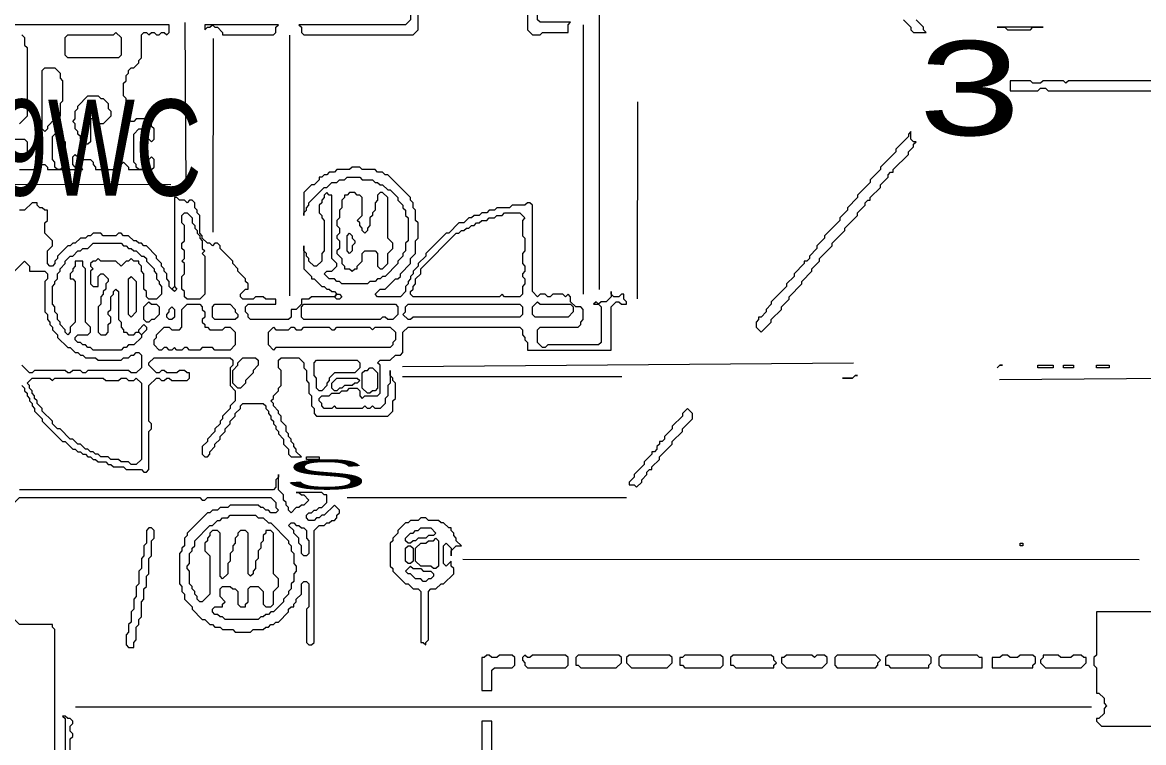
# Model space of a CAD drawing. Extents: x 25 to 4929, y 26 to 3478.
# Drawn here: x 1652.2 to 2093.6, y 2146.6 to 2429.9 of the extents above; entities that cross this region are included whole.
import ezdxf

# ---------------------------------------------------------------- set-up
doc = ezdxf.new("R2010")
doc.units = 0
for name, color, linetype, lineweight in [('OCR_TEXT', 6, 'Continuous', 0), ('TRACE_CURVE', 6, 'Continuous', 0), ('TRACE_STRAIGHT', 5, 'Continuous', 0), ('TRACE_TEXT_SYMBOL', 6, 'Continuous', 0)]:
    doc.layers.add(name, color=color, linetype=linetype, lineweight=lineweight)
doc.styles.add('wqy-unicode', font='wqy-unicode.lff')

msp = doc.modelspace()

# ---------------------------------------------------------------- linework, layer by layer
at = {"layer": 'TRACE_CURVE', "color": 6}
for points in [[(1701, 2376), (1701, 2374), (1699, 2372), (1698, 2372), (1697, 2373), (1697, 2374), (1696, 2375), (1696, 2386), (1698, 2388), (1699, 2388), (1700, 2387), (1700, 2386), (1701, 2385), (1701, 2384), (1702, 2384), (1703, 2383), (1704, 2384), (1704, 2388), (1703, 2389), (1703, 2390), (1701, 2392), (1697, 2392), (1696, 2391), (1695, 2391), (1693, 2393), (1693, 2400), (1692, 2401), (1692, 2406), (1693, 2407), (1693, 2409), (1694, 2410), (1694, 2411), (1695, 2412), (1696, 2412), (1698, 2414), (1698, 2415), (1699, 2416), (1699, 2425), (1700, 2426), (1701, 2426), (1702, 2425), (1703, 2426), (1704, 2426), (1705, 2425), (1706, 2425), (1707, 2426), (1708, 2426), (1709, 2425), (1710, 2426), (1710, 2429), (1638, 2429)], [(1999, 2431), (2002, 2428), (2002, 2427), (2003, 2426), (2008, 2426), (2007, 2427), (2007, 2428), (2004, 2431)], [(1652, 2425), (1653, 2424), (1653, 2421), (1654, 2420), (1654, 2393), (1651, 2390)], [(1648, 2384), (1653, 2384), (1654, 2383), (1654, 2378), (1653, 2377), (1653, 2376), (1652, 2375)], [(1651, 2372), (1659, 2372), (1658, 2373), (1659, 2374), (1661, 2374), (1662, 2373), (1662, 2372), (1676, 2372), (1675, 2373), (1673, 2373), (1672, 2374), (1672, 2377), (1673, 2378), (1674, 2377), (1675, 2377), (1676, 2376), (1679, 2376), (1680, 2375), (1680, 2374), (1681, 2373), (1681, 2372), (1684, 2372), (1685, 2373), (1686, 2372), (1690, 2372), (1690, 2373), (1692, 2375), (1694, 2373), (1694, 2372), (1703, 2372), (1704, 2373), (1704, 2376), (1703, 2377), (1702, 2376), (1701, 2376)], [(1794, 2371), (1792, 2371), (1791, 2372), (1786, 2372), (1785, 2373), (1782, 2373), (1781, 2372), (1776, 2372), (1775, 2371), (1773, 2371), (1772, 2370), (1771, 2370), (1770, 2369), (1769, 2369), (1769, 2368), (1767, 2366), (1766, 2366), (1763, 2363), (1763, 2354), (1763, 2355), (1764, 2356), (1764, 2357), (1765, 2358), (1765, 2359), (1771, 2365), (1772, 2365), (1774, 2367), (1776, 2367), (1777, 2368), (1779, 2368), (1780, 2369), (1785, 2369), (1786, 2368), (1790, 2368), (1791, 2367), (1792, 2367), (1793, 2366), (1794, 2366), (1796, 2364), (1797, 2364), (1800, 2361), (1800, 2360), (1802, 2358), (1802, 2357), (1803, 2356), (1803, 2354), (1804, 2353), (1804, 2344), (1803, 2343), (1803, 2340), (1802, 2339), (1802, 2338), (1800, 2336), (1800, 2335), (1795, 2330), (1794, 2330), (1793, 2329), (1792, 2329), (1791, 2328), (1789, 2328), (1788, 2327), (1778, 2327), (1777, 2328), (1776, 2328)], [(1866, 2322), (1865, 2323), (1861, 2323), (1860, 2322), (1859, 2322), (1858, 2323), (1856, 2323), (1855, 2322), (1853, 2324), (1853, 2358), (1852, 2359), (1851, 2359), (1850, 2358), (1845, 2358), (1844, 2357), (1839, 2357), (1838, 2356), (1836, 2356), (1835, 2355), (1833, 2355), (1832, 2354), (1830, 2354), (1829, 2353), (1828, 2353), (1826, 2351), (1824, 2351), (1820, 2347), (1819, 2347), (1811, 2339), (1811, 2338), (1808, 2335), (1808, 2334), (1806, 2332), (1806, 2331), (1805, 2330), (1805, 2329), (1804, 2328), (1804, 2327), (1803, 2326), (1803, 2324), (1801, 2322), (1792, 2322), (1791, 2323), (1793, 2325), (1795, 2325), (1799, 2329), (1800, 2329), (1801, 2330), (1801, 2331), (1805, 2335), (1805, 2337), (1807, 2339), (1807, 2344), (1808, 2345), (1808, 2351), (1807, 2352), (1807, 2356), (1806, 2357), (1806, 2359), (1805, 2360), (1805, 2361), (1796, 2370), (1795, 2370), (1794, 2371)], [(1776, 2328), (1775, 2329), (1773, 2329), (1771, 2331), (1772, 2332), (1774, 2332), (1776, 2334), (1776, 2335), (1774, 2337), (1774, 2362), (1773, 2362), (1772, 2363), (1771, 2362), (1771, 2361), (1770, 2360), (1770, 2359), (1769, 2358), (1769, 2355), (1770, 2354), (1770, 2353), (1771, 2352), (1771, 2340), (1770, 2339), (1770, 2336), (1768, 2334), (1767, 2334), (1765, 2336), (1765, 2337), (1764, 2338), (1764, 2339), (1763, 2340), (1763, 2342), (1763, 2333), (1766, 2330), (1766, 2329), (1767, 2329), (1770, 2326), (1771, 2326), (1772, 2325), (1773, 2325), (1774, 2324), (1775, 2324), (1776, 2323), (1775, 2322), (1766, 2322), (1765, 2321), (1762, 2321), (1762, 2319), (1760, 2317), (1758, 2317), (1758, 2314), (1757, 2313), (1742, 2313), (1741, 2314), (1741, 2315), (1740, 2316), (1740, 2318), (1741, 2319), (1752, 2319), (1752, 2321), (1748, 2321), (1747, 2322), (1744, 2322), (1743, 2321)], [(1677, 2345), (1675, 2345), (1673, 2343), (1672, 2343), (1671, 2342), (1670, 2342), (1666, 2338), (1666, 2337), (1665, 2336), (1665, 2335), (1664, 2334), (1663, 2334), (1662, 2335), (1662, 2340), (1664, 2342), (1664, 2344), (1661, 2347), (1661, 2351), (1662, 2352), (1662, 2356), (1661, 2356), (1660, 2357), (1659, 2357), (1658, 2358), (1658, 2359), (1656, 2359), (1653, 2356), (1651, 2356)], [(1743, 2321), (1739, 2321), (1738, 2322), (1738, 2323), (1740, 2325), (1741, 2325), (1741, 2327), (1740, 2328), (1740, 2329), (1737, 2332), (1737, 2333), (1735, 2335), (1735, 2336), (1730, 2341), (1730, 2342), (1729, 2343), (1728, 2343), (1727, 2342), (1726, 2343), (1725, 2343), (1723, 2345), (1723, 2346), (1722, 2347), (1722, 2354), (1721, 2355), (1721, 2356), (1720, 2357), (1720, 2359), (1719, 2360), (1718, 2360), (1717, 2359), (1716, 2360), (1714, 2360), (1713, 2361), (1712, 2361), (1712, 2326), (1711, 2325), (1710, 2326), (1710, 2328), (1709, 2329), (1709, 2331), (1708, 2332), (1708, 2333), (1707, 2334), (1707, 2335), (1705, 2337), (1705, 2338), (1701, 2342), (1700, 2342), (1699, 2343), (1698, 2343), (1697, 2344), (1696, 2344), (1694, 2346), (1692, 2346), (1691, 2347), (1690, 2347), (1689, 2346), (1684, 2346), (1683, 2347), (1680, 2347), (1679, 2346), (1678, 2346), (1677, 2345)], [(1665, 2316), (1665, 2318), (1664, 2319), (1664, 2326), (1665, 2327), (1665, 2328), (1666, 2329), (1666, 2331), (1667, 2332), (1667, 2333), (1669, 2335), (1669, 2336), (1671, 2338), (1672, 2338), (1674, 2340), (1675, 2340), (1676, 2341), (1678, 2341), (1680, 2343)], [(1680, 2343), (1691, 2343), (1692, 2342), (1693, 2342), (1694, 2341), (1695, 2341), (1696, 2340), (1697, 2340), (1699, 2338), (1700, 2338), (1701, 2337), (1701, 2336), (1704, 2333), (1704, 2332), (1705, 2331), (1705, 2329), (1706, 2328), (1706, 2327), (1707, 2326), (1707, 2323), (1705, 2321), (1702, 2321), (1701, 2322), (1701, 2324), (1700, 2325), (1700, 2331), (1699, 2332), (1699, 2334), (1698, 2335), (1698, 2336), (1696, 2336), (1695, 2337), (1694, 2336), (1693, 2336), (1691, 2334), (1689, 2336), (1683, 2336), (1682, 2337), (1681, 2336), (1680, 2336), (1679, 2335), (1679, 2334), (1680, 2333), (1679, 2332), (1679, 2327), (1680, 2326), (1682, 2326), (1682, 2330), (1683, 2331), (1684, 2331), (1686, 2329), (1686, 2328), (1685, 2327), (1685, 2325), (1684, 2324), (1684, 2323), (1683, 2322), (1683, 2319), (1682, 2318), (1682, 2308), (1683, 2307), (1685, 2307), (1686, 2308), (1686, 2311)], [(1649, 2332), (1653, 2336), (1655, 2334), (1655, 2332), (1661, 2332), (1662, 2331), (1662, 2329), (1661, 2328), (1661, 2316), (1662, 2315), (1662, 2313), (1663, 2312), (1663, 2311), (1664, 2310), (1664, 2309), (1666, 2307), (1666, 2306), (1670, 2302), (1671, 2302), (1673, 2300), (1674, 2300), (1675, 2299), (1676, 2299), (1677, 2298), (1681, 2298), (1682, 2297), (1691, 2297), (1692, 2298), (1694, 2298), (1695, 2299), (1696, 2299), (1697, 2300), (1698, 2300), (1699, 2299), (1699, 2294), (1697, 2292), (1695, 2292), (1694, 2293), (1678, 2293), (1677, 2292), (1676, 2292), (1675, 2293), (1672, 2293), (1671, 2292), (1670, 2292), (1669, 2293), (1657, 2293), (1656, 2292), (1655, 2292), (1652, 2295)], [(1686, 2311), (1687, 2312), (1687, 2314), (1686, 2315), (1686, 2316), (1687, 2317), (1687, 2322), (1688, 2323), (1688, 2324), (1689, 2325), (1690, 2324), (1690, 2313), (1691, 2312), (1691, 2310), (1692, 2309), (1692, 2308), (1693, 2308), (1694, 2307), (1696, 2307), (1697, 2308), (1698, 2308), (1699, 2307), (1699, 2306), (1696, 2303), (1694, 2303), (1693, 2302), (1692, 2302), (1691, 2301), (1680, 2301), (1679, 2302), (1678, 2302), (1677, 2303), (1676, 2303), (1675, 2304), (1674, 2304), (1673, 2305), (1673, 2306), (1674, 2307), (1678, 2307), (1679, 2308), (1679, 2310), (1677, 2312), (1677, 2333), (1676, 2334), (1676, 2336), (1673, 2336), (1673, 2334), (1672, 2333), (1672, 2332), (1671, 2331), (1671, 2329), (1672, 2329), (1673, 2328), (1673, 2312), (1671, 2310), (1671, 2308), (1670, 2307), (1669, 2308), (1669, 2309), (1667, 2311), (1667, 2312), (1666, 2313), (1666, 2315), (1665, 2316)], [(1784, 2286), (1785, 2285), (1785, 2283), (1786, 2282), (1787, 2283), (1792, 2283), (1793, 2284), (1793, 2295), (1792, 2296), (1793, 2297), (1797, 2297), (1799, 2299), (1801, 2299), (1802, 2300), (1802, 2308), (1804, 2310), (1848, 2310), (1849, 2309), (1849, 2307), (1850, 2306), (1850, 2305), (1851, 2304), (1851, 2301), (1884, 2301), (1884, 2318), (1886, 2320), (1887, 2320), (1888, 2319), (1890, 2319), (1890, 2320), (1889, 2321), (1889, 2323), (1888, 2323), (1887, 2322), (1885, 2322), (1884, 2323), (1884, 2324), (1884, 2322), (1882, 2320), (1880, 2320), (1879, 2319), (1878, 2320), (1877, 2319), (1879, 2319), (1880, 2318), (1880, 2304), (1879, 2303), (1859, 2303), (1858, 2302), (1857, 2302), (1855, 2304), (1855, 2309), (1856, 2310), (1871, 2310), (1872, 2311), (1872, 2312), (1873, 2313), (1873, 2317), (1872, 2318), (1870, 2318), (1868, 2320), (1868, 2322), (1867, 2323), (1866, 2322)], [(1654, 2284), (1654, 2283), (1655, 2282), (1655, 2281), (1656, 2280), (1656, 2279), (1657, 2278), (1657, 2277), (1660, 2274), (1660, 2273), (1668, 2265), (1669, 2265), (1672, 2262), (1673, 2262), (1674, 2261), (1675, 2261), (1676, 2260), (1677, 2260), (1678, 2259), (1679, 2259), (1680, 2258), (1681, 2258), (1682, 2257), (1685, 2257), (1686, 2256), (1687, 2256), (1688, 2255), (1692, 2255), (1693, 2254), (1699, 2254), (1700, 2253), (1701, 2253), (1702, 2254), (1702, 2269), (1703, 2270), (1703, 2272), (1702, 2273), (1702, 2287), (1705, 2290), (1706, 2290), (1707, 2289), (1708, 2289), (1709, 2290), (1710, 2290), (1711, 2289), (1717, 2289), (1718, 2290), (1718, 2292), (1717, 2292), (1716, 2293), (1714, 2293), (1713, 2292), (1709, 2292), (1708, 2293), (1707, 2293), (1706, 2292), (1705, 2292), (1702, 2295), (1702, 2296), (1704, 2298), (1734, 2298), (1735, 2297), (1735, 2295), (1734, 2294)], [(1754, 2275), (1753, 2276), (1753, 2277), (1751, 2279), (1751, 2280), (1750, 2281), (1751, 2282), (1751, 2283), (1753, 2285), (1753, 2286), (1754, 2287), (1754, 2293), (1753, 2294), (1753, 2297), (1754, 2298), (1761, 2298), (1763, 2296), (1763, 2294), (1764, 2293), (1764, 2289), (1765, 2288), (1765, 2284), (1766, 2283), (1766, 2279), (1767, 2278), (1767, 2276), (1768, 2275), (1796, 2275), (1798, 2277), (1798, 2281), (1799, 2282), (1799, 2288), (1798, 2289), (1798, 2290), (1797, 2291), (1797, 2293), (1797, 2288), (1796, 2287), (1796, 2283), (1795, 2282), (1795, 2280), (1793, 2278), (1791, 2278), (1790, 2279), (1789, 2278), (1788, 2278), (1787, 2279), (1786, 2278), (1776, 2278), (1775, 2279), (1774, 2278), (1771, 2278), (1770, 2279), (1770, 2280), (1769, 2281), (1769, 2282), (1770, 2283), (1773, 2283), (1774, 2284), (1777, 2284), (1778, 2285), (1780, 2285), (1781, 2286), (1784, 2286)], [(1734, 2294), (1734, 2287), (1736, 2285), (1736, 2281), (1734, 2279), (1734, 2278), (1731, 2275), (1731, 2274), (1730, 2273), (1730, 2272), (1728, 2270), (1728, 2269), (1725, 2266), (1725, 2265), (1723, 2263), (1723, 2260), (1724, 2259), (1725, 2259), (1726, 2260), (1726, 2261), (1728, 2263), (1728, 2264), (1730, 2266), (1730, 2267), (1732, 2269), (1732, 2270), (1734, 2272), (1734, 2273), (1736, 2275), (1736, 2276), (1738, 2278), (1738, 2279), (1739, 2280), (1747, 2280), (1748, 2279), (1748, 2278), (1749, 2277), (1749, 2276), (1750, 2275), (1750, 2274), (1751, 2273), (1751, 2272), (1752, 2271), (1752, 2270), (1753, 2269), (1753, 2268), (1755, 2266), (1755, 2264), (1757, 2262), (1757, 2260), (1758, 2259), (1762, 2259), (1760, 2261), (1760, 2262), (1759, 2263), (1759, 2264), (1758, 2265), (1758, 2266), (1757, 2267), (1757, 2268), (1756, 2269), (1756, 2271), (1754, 2273), (1754, 2275)], [(1652, 2287), (1653, 2286), (1653, 2285), (1654, 2284)], [(1766, 2185), (1767, 2186), (1767, 2230), (1769, 2232), (1771, 2232), (1772, 2233), (1773, 2233), (1774, 2234), (1775, 2234), (1776, 2235), (1776, 2236), (1777, 2237), (1777, 2238), (1775, 2240), (1771, 2236), (1770, 2236), (1769, 2235), (1768, 2235), (1767, 2234), (1765, 2234), (1764, 2235), (1764, 2236), (1765, 2237), (1766, 2237), (1767, 2238), (1768, 2238), (1769, 2239), (1770, 2239), (1772, 2241), (1772, 2244), (1771, 2244), (1770, 2245), (1760, 2245), (1761, 2245), (1762, 2244), (1763, 2244), (1765, 2242), (1763, 2240), (1762, 2240), (1761, 2239), (1760, 2239), (1758, 2237), (1757, 2238), (1757, 2239), (1756, 2240), (1756, 2241), (1755, 2242), (1755, 2244), (1753, 2246), (1753, 2252), (1753, 2251), (1752, 2250), (1752, 2247), (1751, 2246), (1651, 2246)], [(1665, 2112), (1665, 2191), (1664, 2192), (1664, 2193), (1651, 2193), (1649, 2195), (1649, 2241), (1651, 2243), (1722, 2243), (1723, 2242), (1724, 2242), (1725, 2243), (1750, 2243), (1752, 2241), (1752, 2239), (1753, 2238)], [(1753, 2238), (1752, 2237), (1750, 2237), (1749, 2238), (1748, 2238), (1747, 2239), (1746, 2239), (1745, 2240), (1734, 2240), (1733, 2239), (1730, 2239), (1729, 2238), (1727, 2238), (1726, 2237), (1725, 2237), (1717, 2229), (1717, 2228), (1716, 2227), (1716, 2224), (1715, 2223), (1715, 2222), (1714, 2221), (1714, 2209), (1715, 2208), (1715, 2206), (1716, 2205), (1716, 2203), (1719, 2200), (1719, 2199), (1723, 2195), (1724, 2195), (1726, 2193), (1727, 2193), (1728, 2192), (1730, 2192), (1731, 2191), (1735, 2191), (1736, 2190), (1742, 2190), (1743, 2191), (1747, 2191), (1748, 2192), (1749, 2192), (1750, 2193), (1751, 2193), (1752, 2194), (1753, 2194), (1757, 2198), (1757, 2199), (1758, 2200), (1759, 2200), (1759, 2201), (1760, 2202), (1760, 2203), (1762, 2205), (1762, 2209), (1763, 2210), (1764, 2210), (1765, 2209), (1765, 2200), (1764, 2199), (1764, 2186), (1765, 2185), (1766, 2185)], [(1733, 2235), (1734, 2236), (1744, 2236), (1745, 2235), (1747, 2235), (1749, 2233), (1750, 2233), (1757, 2226), (1757, 2225), (1758, 2224), (1758, 2222), (1759, 2221), (1759, 2217), (1760, 2216), (1760, 2214), (1759, 2213), (1759, 2210), (1758, 2209), (1758, 2207), (1757, 2206), (1757, 2205), (1755, 2203), (1755, 2202), (1751, 2198), (1750, 2198), (1749, 2197), (1748, 2197), (1747, 2196), (1746, 2196), (1745, 2195), (1732, 2195), (1731, 2196), (1730, 2196), (1729, 2197), (1728, 2197), (1727, 2198), (1727, 2199), (1728, 2200), (1731, 2200), (1731, 2201), (1732, 2202), (1730, 2204), (1730, 2207), (1731, 2208), (1734, 2208), (1735, 2207), (1736, 2207), (1737, 2206), (1737, 2201), (1738, 2200), (1740, 2200), (1740, 2201), (1741, 2202), (1741, 2207), (1742, 2208), (1745, 2208), (1747, 2206), (1747, 2201), (1748, 2200), (1750, 2200), (1751, 2201), (1751, 2206), (1753, 2208), (1753, 2211)], [(1727, 2232), (1729, 2234), (1730, 2234), (1731, 2235), (1733, 2235)], [(1753, 2211), (1751, 2213), (1751, 2229), (1750, 2230), (1748, 2230), (1748, 2229), (1747, 2228), (1747, 2226), (1746, 2225), (1746, 2223), (1745, 2222), (1745, 2219), (1744, 2218), (1744, 2215), (1743, 2214), (1743, 2213), (1742, 2212), (1741, 2213), (1741, 2229), (1740, 2230), (1738, 2230), (1737, 2229), (1737, 2228), (1736, 2227), (1736, 2225), (1735, 2224), (1735, 2222), (1734, 2221), (1734, 2218), (1733, 2217), (1733, 2213), (1731, 2211), (1730, 2212), (1730, 2229), (1729, 2230), (1727, 2230), (1726, 2229), (1726, 2228), (1725, 2227), (1725, 2226), (1724, 2225), (1724, 2222), (1726, 2220), (1726, 2205), (1723, 2202), (1722, 2202), (1721, 2203), (1721, 2204), (1720, 2205), (1720, 2206), (1719, 2207), (1719, 2208), (1718, 2209), (1718, 2214), (1717, 2215), (1717, 2216), (1718, 2217), (1718, 2221), (1719, 2222), (1719, 2223), (1720, 2224), (1720, 2226), (1726, 2232), (1727, 2232)]]:
    msp.add_lwpolyline(points, dxfattribs=at)
for points in [[(1688, 2425), (1689, 2426), (1691, 2424), (1691, 2417), (1690, 2416), (1670, 2416), (1669, 2417), (1669, 2424), (1670, 2425)], [(1660, 2411), (1661, 2412), (1665, 2412), (1667, 2410), (1667, 2408), (1668, 2407), (1668, 2399), (1667, 2398), (1667, 2393), (1666, 2392), (1665, 2392), (1662, 2389), (1662, 2388), (1661, 2387), (1660, 2388)], [(1678, 2401), (1682, 2401), (1683, 2400), (1684, 2400), (1686, 2398), (1686, 2396), (1687, 2395), (1687, 2393), (1684, 2390), (1682, 2390), (1681, 2391), (1681, 2392), (1679, 2392), (1679, 2383), (1678, 2382), (1677, 2382), (1675, 2384), (1675, 2385), (1674, 2386), (1674, 2387), (1673, 2388), (1673, 2390), (1672, 2391), (1673, 2392), (1673, 2395), (1674, 2396), (1674, 2397)], [(1667, 2388), (1668, 2387), (1668, 2384), (1669, 2383), (1669, 2379), (1668, 2378), (1668, 2373), (1667, 2372), (1666, 2372), (1665, 2373), (1665, 2375), (1664, 2376), (1664, 2385)], [(1715, 2354), (1716, 2355), (1717, 2355), (1719, 2353), (1719, 2351), (1720, 2350), (1720, 2349), (1721, 2348), (1721, 2347), (1722, 2346), (1722, 2345), (1723, 2344), (1723, 2341), (1724, 2340), (1723, 2339), (1724, 2338), (1724, 2323), (1722, 2321), (1717, 2321), (1716, 2322), (1716, 2324), (1715, 2325), (1715, 2330), (1716, 2331), (1716, 2335), (1715, 2336), (1716, 2337), (1716, 2340), (1715, 2341), (1715, 2343), (1716, 2344), (1716, 2350), (1715, 2351)], [(1841, 2354), (1842, 2355), (1848, 2355), (1850, 2353), (1849, 2352), (1849, 2346), (1850, 2345), (1850, 2340), (1849, 2339), (1849, 2335), (1850, 2334), (1850, 2332), (1849, 2331), (1849, 2330), (1850, 2329), (1850, 2327), (1849, 2326), (1849, 2323), (1848, 2322), (1842, 2322), (1841, 2323), (1840, 2322), (1806, 2322), (1805, 2323), (1805, 2324), (1806, 2325), (1806, 2326), (1807, 2327), (1807, 2329), (1809, 2331), (1809, 2333), (1823, 2347), (1824, 2347), (1825, 2348), (1826, 2348), (1827, 2349), (1828, 2349), (1829, 2350), (1830, 2350), (1831, 2351), (1832, 2351), (1833, 2352), (1835, 2352), (1836, 2353), (1838, 2353), (1839, 2354)], [(1694, 2329), (1695, 2330), (1697, 2328), (1697, 2316), (1695, 2314), (1694, 2315)], [(1711, 2325), (1712, 2326), (1713, 2325), (1712, 2324)], [(1775, 2322), (1776, 2323), (1777, 2323), (1778, 2322), (1777, 2321), (1776, 2321)], [(1702, 2320), (1703, 2319), (1705, 2319), (1706, 2318), (1706, 2315), (1704, 2313), (1703, 2313), (1702, 2312), (1701, 2312), (1700, 2313), (1700, 2318)], [(1717, 2319), (1722, 2319), (1723, 2318), (1723, 2317), (1724, 2316), (1724, 2314), (1723, 2313), (1723, 2312), (1724, 2311), (1724, 2310), (1725, 2310), (1726, 2309), (1731, 2309), (1732, 2310), (1734, 2310), (1736, 2308), (1736, 2303), (1734, 2301), (1728, 2301), (1727, 2302), (1723, 2302), (1722, 2301), (1718, 2301), (1717, 2302), (1716, 2302), (1715, 2301), (1713, 2301), (1712, 2302), (1711, 2301), (1710, 2301), (1709, 2302), (1708, 2302), (1707, 2301), (1706, 2301), (1704, 2303), (1704, 2305), (1705, 2306), (1705, 2307), (1708, 2310), (1710, 2310), (1711, 2309), (1714, 2309), (1715, 2310), (1715, 2317)], [(1710, 2317), (1711, 2318), (1712, 2317), (1712, 2314), (1711, 2313), (1710, 2313), (1709, 2314), (1709, 2315), (1710, 2316)], [(1727, 2318), (1728, 2319), (1734, 2319), (1736, 2317), (1736, 2316), (1737, 2315), (1737, 2314), (1736, 2313), (1728, 2313), (1727, 2314)], [(1762, 2318), (1763, 2319), (1799, 2319), (1800, 2318), (1800, 2315), (1798, 2313), (1796, 2313), (1795, 2314), (1794, 2314), (1793, 2313), (1763, 2313), (1762, 2314)], [(1803, 2318), (1804, 2319), (1848, 2319), (1849, 2318), (1849, 2315), (1848, 2314), (1806, 2314), (1805, 2313), (1804, 2313), (1802, 2315), (1803, 2316)], [(1855, 2320), (1856, 2319), (1868, 2319), (1869, 2318), (1869, 2316), (1867, 2314), (1854, 2314), (1853, 2315), (1853, 2318)], [(1700, 2311), (1701, 2310), (1701, 2309), (1699, 2307), (1698, 2308), (1698, 2309)], [(1751, 2310), (1752, 2309), (1757, 2309), (1758, 2310), (1759, 2310), (1760, 2309), (1762, 2309), (1763, 2310), (1773, 2310), (1774, 2309), (1775, 2309), (1776, 2310), (1789, 2310), (1790, 2309), (1791, 2310), (1797, 2310), (1799, 2308), (1799, 2305), (1798, 2304), (1798, 2303), (1797, 2302), (1752, 2302), (1751, 2301), (1749, 2303), (1749, 2308)], [(1739, 2298), (1744, 2298), (1745, 2297), (1745, 2295), (1743, 2293), (1743, 2292), (1740, 2289), (1740, 2288), (1738, 2286), (1737, 2286), (1735, 2288), (1735, 2293), (1737, 2295), (1737, 2296)], [(1767, 2296), (1768, 2297), (1784, 2297), (1785, 2296), (1785, 2294), (1783, 2292), (1775, 2292), (1773, 2290), (1773, 2289), (1772, 2288), (1772, 2287), (1770, 2285), (1769, 2285), (1768, 2286), (1768, 2290), (1767, 2291)], [(1788, 2293), (1789, 2294), (1790, 2294), (1792, 2292), (1792, 2286), (1791, 2285), (1790, 2285), (1789, 2284), (1788, 2284), (1786, 2286), (1786, 2292), (1787, 2293)], [(1656, 2290), (1663, 2290), (1664, 2289), (1665, 2290), (1684, 2290), (1685, 2289), (1690, 2289), (1691, 2290), (1693, 2290), (1694, 2289), (1696, 2289), (1697, 2290), (1699, 2288), (1699, 2258), (1697, 2256), (1695, 2256), (1694, 2257), (1691, 2257), (1690, 2258), (1687, 2258), (1686, 2259), (1683, 2259), (1682, 2260), (1681, 2260), (1680, 2261), (1679, 2261), (1678, 2262), (1677, 2262), (1675, 2264), (1674, 2264), (1672, 2266), (1671, 2266), (1667, 2270), (1666, 2270), (1664, 2272), (1664, 2273), (1660, 2277), (1660, 2278), (1658, 2280), (1658, 2281), (1657, 2282), (1657, 2283), (1656, 2284), (1656, 2285), (1655, 2286), (1655, 2287), (1654, 2288)], [(1776, 2290), (1784, 2290), (1785, 2289), (1784, 2288), (1783, 2288), (1782, 2287), (1779, 2287), (1778, 2286), (1777, 2286), (1776, 2285), (1775, 2285), (1774, 2286), (1774, 2288)], [(1757, 2232), (1758, 2233), (1759, 2233), (1760, 2232), (1761, 2232), (1762, 2231), (1763, 2231), (1764, 2230), (1764, 2227), (1765, 2226), (1765, 2221), (1764, 2220), (1763, 2220), (1762, 2221), (1762, 2224), (1761, 2225), (1761, 2227), (1759, 2229), (1759, 2230)]]:
    msp.add_lwpolyline(points, close=True, dxfattribs=at)
at = {"layer": 'TRACE_STRAIGHT', "color": 5}
for p, q in [((1879.37, 2324.87), (1879.41, 2573.63)), ((1716.19, 2429.87), (1716.5, 2364.87)), ((1873, 2429), (1873, 2323)), ((1727.34, 2347.37), (1727.39, 2423.63)), ((1757.36, 2424.87), (1757.38, 2322.37)), ((1894.39, 2321.12), (1894.41, 2398.63)), ((1616.88, 2366.34), (1710.63, 2366.17)), ((1801.87, 2294.48), (1979.39, 2295.95)), ((1801.87, 2290.65), (1888.13, 2290.57)), ((2036.87, 2289.48), (2208.14, 2290.76)), ((1780, 2243), (1890, 2243)), ((1825.62, 2218.66), (2091.88, 2218.62)), ((1673.12, 2160.63), (2073.13, 2160.66))]:
    msp.add_line(p, q, dxfattribs=at)
at = {"layer": 'TRACE_TEXT_SYMBOL', "color": 6}
for points in [[(1851, 2437), (1851, 2427), (1853, 2425), (1856, 2425), (1857, 2426), (1867, 2426), (1867, 2429), (1868, 2430), (1856, 2430), (1855, 2431), (1855, 2436), (1856, 2437)], [(1805, 2436), (1805, 2431), (1803, 2429), (1761, 2429), (1762, 2428), (1762, 2426), (1763, 2425), (1806, 2425), (1808, 2427), (1808, 2436)], [(1724, 2429), (1724, 2427), (1725, 2428), (1726, 2428), (1727, 2429), (1728, 2428), (1729, 2428), (1731, 2426), (1731, 2425), (1751, 2425), (1752, 2426), (1752, 2428), (1753, 2429)], [(2036, 2428), (2039, 2428), (2040, 2427), (2049, 2427), (2050, 2428), (2054, 2428)], [(2041, 2407), (2041, 2403), (2052, 2403), (2053, 2404), (2055, 2404), (2056, 2403), (2106, 2403), (2107, 2404), (2108, 2404), (2109, 2405), (2109, 2407), (2064, 2407), (2063, 2406), (2062, 2407), (2054, 2407), (2053, 2406), (2050, 2406), (2049, 2407)], [(1781, 2363), (1780, 2362), (1779, 2362), (1779, 2361), (1778, 2360), (1778, 2357), (1777, 2356), (1777, 2353), (1776, 2352), (1776, 2350), (1777, 2349), (1777, 2347), (1776, 2346), (1776, 2345), (1777, 2344), (1777, 2341), (1776, 2340), (1776, 2339), (1778, 2337), (1778, 2335), (1779, 2334), (1779, 2333), (1781, 2333), (1782, 2332), (1783, 2333), (1784, 2333), (1784, 2334), (1786, 2336), (1786, 2339), (1787, 2340), (1791, 2340), (1792, 2339), (1792, 2334), (1793, 2333), (1794, 2333), (1796, 2335), (1796, 2339), (1798, 2341), (1798, 2343), (1796, 2345), (1796, 2361), (1794, 2363), (1793, 2363), (1792, 2362), (1792, 2360), (1791, 2359), (1791, 2356), (1790, 2355), (1790, 2354), (1789, 2353), (1789, 2350), (1788, 2349), (1788, 2348), (1787, 2347), (1786, 2348), (1786, 2349), (1785, 2350), (1785, 2351), (1784, 2352), (1786, 2354), (1786, 2361), (1785, 2362), (1784, 2362), (1783, 2363)], [(1780, 2346), (1781, 2347), (1782, 2346), (1782, 2345), (1783, 2344), (1783, 2343), (1782, 2342), (1782, 2340), (1781, 2339), (1780, 2340)], [(1980, 2291), (1979, 2290), (1975, 2290), (1979, 2290), (1980, 2291), (1981, 2291)], [(2037, 2295), (2036, 2294), (2037, 2295), (2038, 2295)], [(2052, 2295), (2058, 2295), (2058, 2294), (2052, 2294)], [(2062, 2295), (2066, 2295), (2066, 2294), (2062, 2294)], [(2075, 2295), (2080, 2295), (2080, 2294), (2075, 2294)], [(1914, 2278), (1912, 2276), (1912, 2275), (1908, 2271), (1908, 2270), (1905, 2267), (1905, 2266), (1904, 2265), (1903, 2265), (1903, 2264), (1902, 2263), (1902, 2262), (1901, 2261), (1900, 2261), (1900, 2260), (1897, 2257), (1897, 2256), (1893, 2252), (1893, 2251), (1891, 2249), (1891, 2248), (1893, 2248), (1894, 2247), (1896, 2249), (1896, 2250), (1898, 2252), (1898, 2253), (1899, 2254), (1900, 2254), (1900, 2255), (1903, 2258), (1903, 2259), (1908, 2264), (1908, 2265), (1912, 2269), (1912, 2270), (1916, 2274), (1916, 2276)], [(1764, 2259), (1769, 2259), (1769, 2258), (1764, 2258)], [(1809, 2235), (1808, 2234), (1805, 2234), (1804, 2233), (1803, 2233), (1800, 2230), (1800, 2229), (1798, 2227), (1798, 2226), (1797, 2225), (1797, 2216), (1798, 2215), (1798, 2214), (1803, 2209), (1804, 2209), (1806, 2207), (1808, 2207), (1809, 2206), (1809, 2186), (1810, 2186), (1811, 2185), (1811, 2186), (1812, 2187), (1812, 2206), (1813, 2207), (1815, 2207), (1817, 2209), (1818, 2209), (1822, 2213), (1822, 2215), (1821, 2216), (1821, 2218), (1819, 2216), (1818, 2217), (1818, 2224), (1819, 2225), (1821, 2223), (1821, 2220), (1821, 2222), (1823, 2224), (1825, 2224), (1823, 2226), (1823, 2227), (1822, 2228), (1822, 2229), (1821, 2230), (1821, 2231), (1820, 2231), (1818, 2233), (1817, 2233), (1816, 2234), (1812, 2234), (1811, 2235)], [(1702, 2231), (1701, 2230), (1701, 2225), (1700, 2224), (1700, 2220), (1699, 2219), (1699, 2215), (1698, 2214), (1698, 2209), (1697, 2208), (1697, 2204), (1696, 2203), (1696, 2199), (1695, 2198), (1695, 2194), (1694, 2193), (1694, 2190), (1693, 2189), (1693, 2185), (1694, 2184), (1696, 2184), (1696, 2186), (1697, 2187), (1697, 2192), (1698, 2193), (1698, 2195), (1699, 2196), (1699, 2202), (1700, 2203), (1700, 2207), (1701, 2208), (1701, 2212), (1702, 2213), (1702, 2219), (1703, 2220), (1703, 2226), (1704, 2227), (1704, 2230), (1703, 2231)], [(1808, 2230), (1809, 2231), (1813, 2231), (1815, 2229), (1814, 2228), (1812, 2228), (1811, 2227), (1808, 2227), (1807, 2226), (1806, 2226), (1805, 2225), (1804, 2225), (1803, 2226), (1803, 2227), (1805, 2229), (1806, 2229), (1807, 2230)], [(1814, 2226), (1815, 2227), (1816, 2226), (1816, 2216), (1815, 2215), (1814, 2215), (1813, 2216), (1809, 2216), (1807, 2218), (1807, 2223), (1809, 2225), (1811, 2225), (1812, 2226)], [(2045, 2225), (2046, 2225), (2046, 2224), (2045, 2224)], [(1803, 2223), (1804, 2224), (1805, 2224), (1806, 2223), (1806, 2218), (1805, 2217), (1804, 2217), (1803, 2218)], [(1805, 2216), (1806, 2215), (1809, 2215), (1810, 2214), (1813, 2214), (1814, 2213), (1814, 2212), (1813, 2211), (1812, 2211), (1811, 2210), (1810, 2210), (1809, 2211), (1807, 2211), (1805, 2213), (1804, 2213), (1803, 2214)], [(1835, 2181), (1834, 2180), (1833, 2180), (1833, 2167), (1837, 2167), (1837, 2175), (1838, 2176), (1845, 2176), (1846, 2177), (1846, 2180), (1845, 2181), (1840, 2181), (1839, 2180), (1837, 2180), (1836, 2181)], [(1850, 2181), (1849, 2180), (1849, 2179), (1850, 2178), (1850, 2177), (1851, 2176), (1866, 2176), (1867, 2177), (1867, 2180), (1866, 2181), (1853, 2181), (1852, 2180), (1851, 2180)], [(1871, 2181), (1870, 2180), (1870, 2177), (1871, 2177), (1872, 2176), (1886, 2176), (1888, 2178), (1888, 2180), (1887, 2181)], [(1891, 2181), (1890, 2180), (1890, 2178), (1892, 2176), (1906, 2176), (1908, 2178), (1908, 2180), (1907, 2181)], [(1913, 2181), (1912, 2180), (1911, 2180), (1911, 2177), (1912, 2177), (1913, 2176), (1927, 2176), (1928, 2177), (1928, 2180), (1927, 2181)], [(1932, 2181), (1931, 2180), (1931, 2177), (1932, 2177), (1933, 2176), (1948, 2176), (1948, 2177), (1949, 2178), (1948, 2179), (1948, 2180), (1947, 2181)], [(1953, 2181), (1952, 2180), (1951, 2180), (1951, 2178), (1953, 2176), (1967, 2176), (1969, 2178), (1969, 2180), (1968, 2181), (1965, 2181), (1964, 2180), (1963, 2181)], [(1973, 2181), (1972, 2180), (1972, 2177), (1973, 2176), (1988, 2176), (1989, 2177), (1989, 2178), (1990, 2179), (1988, 2181)], [(1993, 2181), (1992, 2180), (1992, 2177), (1993, 2177), (1994, 2176), (2009, 2176), (2009, 2177), (2010, 2178), (2010, 2180), (2009, 2181)], [(2014, 2181), (2013, 2180), (2013, 2177), (2014, 2176), (2030, 2176), (2030, 2180), (2029, 2180), (2028, 2181)], [(2038, 2181), (2037, 2180), (2034, 2180), (2034, 2176), (2050, 2176), (2050, 2177), (2051, 2178), (2051, 2180), (2050, 2181), (2045, 2181), (2044, 2180), (2041, 2180), (2040, 2181)], [(2054, 2181), (2054, 2180), (2053, 2179), (2053, 2178), (2055, 2176), (2069, 2176), (2071, 2178), (2071, 2180), (2070, 2180), (2069, 2181), (2066, 2181), (2065, 2180), (2061, 2180), (2060, 2181)], [(1833, 2155), (1833, 2141), (1834, 2142), (1836, 2142), (1837, 2143), (1837, 2155)]]:
    msp.add_lwpolyline(points, close=True, dxfattribs=at)
for points in [[(2002, 2387), (2001, 2386), (2001, 2385), (1996, 2380), (1996, 2379), (1990, 2373), (1990, 2372), (1986, 2368), (1986, 2367), (1981, 2362), (1981, 2361), (1977, 2357), (1977, 2356), (1974, 2353), (1974, 2352), (1968, 2346), (1968, 2345), (1965, 2342), (1965, 2341), (1962, 2338), (1962, 2337), (1961, 2336), (1960, 2336), (1960, 2335), (1956, 2331), (1956, 2330), (1953, 2327), (1953, 2326), (1947, 2320), (1947, 2319), (1945, 2317), (1945, 2316), (1943, 2314), (1942, 2314), (1942, 2313), (1941, 2312), (1941, 2310), (1943, 2308), (1947, 2312), (1947, 2313), (1951, 2317), (1951, 2318), (1954, 2321), (1954, 2322), (1959, 2327), (1959, 2328), (1963, 2332), (1963, 2333), (1966, 2336), (1966, 2337), (1971, 2342), (1971, 2343), (1976, 2348), (1976, 2349), (1981, 2354), (1981, 2355), (1984, 2358), (1984, 2359), (1985, 2360), (1986, 2360), (1986, 2361), (1990, 2365), (1990, 2366), (1993, 2369)], [(1993, 2369), (1993, 2370), (1994, 2371), (1995, 2371), (1995, 2372), (2001, 2378), (2001, 2379), (2003, 2381), (2003, 2382), (2004, 2383), (2003, 2383), (2002, 2384), (2002, 2387)], [(2119, 2198), (2075, 2198), (2075, 2181), (2074, 2180), (2074, 2177), (2075, 2176), (2075, 2166), (2076, 2166), (2078, 2164), (2078, 2162), (2079, 2161), (2078, 2160), (2078, 2158), (2076, 2156), (2075, 2156), (2075, 2155), (2077, 2153), (2118, 2153)], [(1671, 2142), (1671, 2148), (1672, 2149), (1672, 2150), (1671, 2151), (1671, 2153), (1672, 2154), (1672, 2155), (1671, 2156), (1670, 2156), (1669, 2157), (1668, 2157), (1669, 2156), (1669, 2131)]]:
    msp.add_lwpolyline(points, dxfattribs=at)

# ---------------------------------------------------------------- texts
at = {"layer": 'OCR_TEXT', "color": 6, "style": 'wqy-unicode'}
for s, height, width, p in [('3', 37.13, 1.455923, (2005, 2385.5)), ('NH-BV-4-G20.9WC', 37.7826, 0.72, (1405.43, 2361.8)), ('S', 11.73, 3.175862, (1755, 2246.16))]:
    msp.add_text(s, height=height, dxfattribs=dict(at, width=width)).set_placement(p)

doc.saveas('drawing.dxf')
